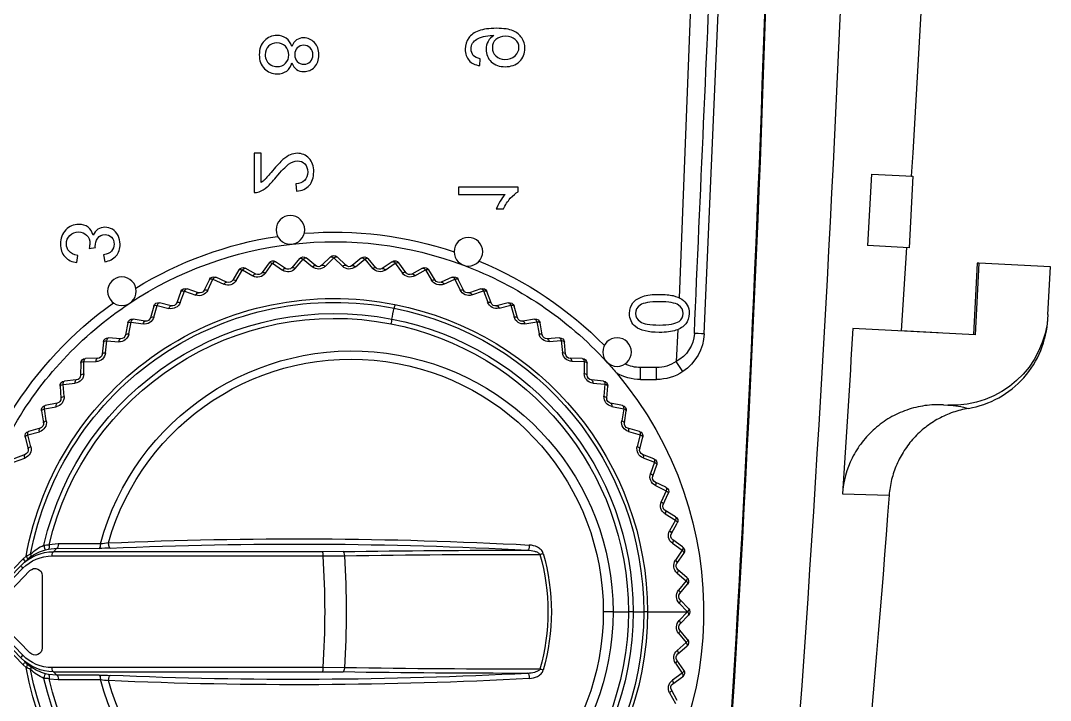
# Model space of a CAD drawing. Header units: millimetres. Extents: x -16130 to 36813, y -8099 to 27484.
# Drawn here: x 31197.73 to 31240.89, y 17672.52 to 17700.99 of the extents above; entities that cross this region are included whole.
import ezdxf

# ---------------------------------------------------------------- set-up
doc = ezdxf.new("R2010")
doc.units = ezdxf.units.MM
doc.header["$LTSCALE"] = 6

# ---------------------------------------------------------------- blocks, each defined once
blk = doc.blocks.new('140.096a')
at = {"color": 0}
for p, q in [((-51.877, 177.356), (-49.88, 177.457)), ((-49.88, 177.457), (-49.728, 174.461)), ((-49.728, 174.461), (-52.724, 174.309)), ((-49.727, 174.394), (-52.721, 174.237)), ((-49.731, 174.461), (-49.727, 174.394)), ((-52.724, 174.309), (-52.464, 169.175)), ((-55.661, 172.977), (-55.67, 173.159)), ((-52.645, 172.751), (-52.564, 171.197)), ((-49.074, 171.432), (-52.567, 171.197)), ((-46.083, 171.692), (-49.08, 171.54)), ((-49.08, 171.54), (-48.991, 169.794)), ((-45.996, 169.961), (-46.083, 171.692)), ((-46.078, 171.631), (-46.08, 171.631)), ((-46.077, 171.624), (-46.078, 171.631)), ((-59.392, 168.745), (-59.45, 170.698)), ((-45.996, 169.961), (-48.991, 169.794)), ((-52.686, 162.947), (-35.079, 163.716)), ((-64.828, 161.938), (-64.468, 162.29)), ((-64.188, 162.29), (-63.828, 161.938)), ((-38.079, 162.4), (-51.18, 161.898)), ((-67.341, 161.631), (-67.047, 162.04)), ((-66.903, 162.027), (-67.198, 161.616)), ((-66.484, 161.742), (-66.903, 162.027)), ((-66.772, 162.089), (-66.356, 161.805)), ((-66.091, 161.839), (-65.763, 162.221)), ((-65.62, 162.195), (-65.951, 161.812)), ((-65.228, 161.875), (-65.62, 162.195)), ((-65.484, 162.246), (-65.095, 161.927)), ((-64.328, 162.252), (-64.691, 161.898)), ((-64.328, 160.57), (-64.328, 162.252)), ((-63.965, 161.898), (-64.328, 162.252)), ((-63.562, 161.927), (-63.172, 162.246)), ((-63.036, 162.195), (-63.428, 161.875)), ((-62.705, 161.812), (-63.036, 162.195)), ((-62.894, 162.221), (-62.565, 161.839)), ((-62.301, 161.805), (-61.885, 162.089)), ((-61.754, 162.027), (-62.173, 161.742)), ((-61.458, 161.616), (-61.754, 162.027)), ((-61.61, 162.04), (-61.316, 161.631)), ((-54.269, 162.05), (-53.851, 161.775)), ((-67.723, 161.499), (-68.165, 161.747)), ((-68.04, 161.82), (-67.601, 161.573)), ((-61.055, 161.573), (-60.616, 161.82)), ((-60.491, 161.747), (-60.933, 161.499)), ((-60.232, 161.312), (-60.491, 161.747)), ((-60.346, 161.748), (-60.089, 161.314)), ((-59.835, 161.234), (-59.376, 161.442)), ((-52.512, 161.837), (-53.851, 161.775)), ((-59.258, 161.358), (-59.72, 161.15)), ((-59.038, 160.902), (-59.258, 161.358)), ((-59.113, 161.346), (-58.895, 160.892)), ((-64.332, 160.57), (-64.328, 160.57)), ((-64.332, 160.57), (-64.332, 160.412)), ((-64.328, 160.57), (-64.328, 160.412)), ((-58.649, 160.79), (-58.173, 160.957)), ((-58.063, 160.863), (-58.541, 160.696)), ((-57.883, 160.39), (-58.063, 160.863)), ((-57.92, 160.839), (-57.742, 160.367)), ((-54.599, 160.949), (-54.099, 160.949)), ((-54.599, 160.279), (-54.599, 160.949)), ((-54.099, 160.949), (-54.099, 160.279)), ((-64.329, 159.972), (-64.332, 160.412)), ((-64.328, 160.412), (-64.332, 160.412)), ((-57.506, 160.244), (-57.018, 160.369)), ((-56.915, 160.266), (-57.407, 160.141)), ((-56.778, 159.779), (-56.915, 160.266)), ((-56.775, 160.229), (-56.639, 159.744)), ((-54.599, 160.279), (-54.099, 160.279)), ((-64.329, 159.972), (-64.328, 159.972)), ((-64.329, 159.972), (-64.329, 159.769)), ((-64.328, 159.769), (-64.329, 159.769)), ((-64.328, 159.972), (-64.328, 159.769)), ((-64.328, 159.128), (-64.328, 159.769)), ((-56.414, 159.601), (-55.917, 159.682)), ((-55.824, 159.572), (-56.325, 159.49)), ((-55.73, 159.074), (-55.824, 159.572)), ((-55.688, 159.522), (-55.595, 159.027)), ((-64.328, 159.128), (-64.328, 158.717)), ((-55.384, 158.865), (-54.881, 158.903)), ((-53.879, 158.876), (-53.879, 158.876)), ((-54.798, 158.785), (-55.304, 158.747)), ((-54.748, 158.28), (-54.798, 158.785)), ((-54.667, 158.723), (-54.617, 158.222)), ((-54.421, 158.041), (-53.917, 158.036)), ((-53.844, 157.911), (-54.351, 157.917)), ((-53.838, 157.404), (-53.844, 157.911)), ((-53.719, 157.838), (-53.713, 157.334)), ((-53.533, 157.138), (-53.032, 157.088)), ((-52.97, 156.957), (-53.475, 157.007)), ((-53.009, 156.451), (-52.97, 156.957)), ((-52.852, 156.874), (-52.89, 156.371)), ((-52.728, 156.16), (-52.233, 156.067)), ((-52.182, 155.931), (-52.681, 156.025)), ((-52.265, 155.43), (-52.182, 155.931)), ((-52.073, 155.838), (-52.154, 155.341)), ((-52.011, 155.116), (-51.526, 154.979)), ((-51.487, 154.84), (-51.976, 154.977)), ((-46.74, 155.156), (-46.543, 155.156)), ((-46.543, 155.156), (-46.543, 152.656)), ((-51.614, 154.349), (-51.487, 154.84)), ((-51.386, 154.737), (-51.511, 154.249)), ((-47.456, 154.234), (-47.456, 154.53)), ((-46.849, 152.656), (-46.849, 154.603)), ((-51.388, 154.013), (-50.916, 153.835)), ((-50.89, 153.693), (-51.365, 153.872)), ((-51.059, 153.214), (-50.89, 153.693)), ((-50.798, 153.582), (-50.965, 153.106)), ((-41.453, 153.54), (-41.165, 153.564)), ((-50.863, 152.86), (-50.409, 152.642)), ((-50.395, 152.498), (-50.853, 152.717)), ((-50.605, 152.035), (-50.395, 152.498)), ((-50.313, 152.379), (-50.521, 151.92)), ((-46.543, 152.656), (-46.849, 152.656)), ((-50.007, 151.264), (-50.444, 151.522)), ((-50.441, 151.666), (-50.007, 151.409)), ((-50.256, 150.821), (-50.007, 151.264)), ((-49.935, 151.139), (-50.182, 150.7)), ((-49.727, 150.001), (-50.14, 150.297)), ((-50.124, 150.439), (-49.715, 150.145)), ((-50.015, 149.582), (-49.727, 150.001)), ((-49.666, 149.87), (-49.95, 149.454)), ((-49.559, 148.719), (-49.945, 149.049)), ((-49.916, 149.19), (-49.534, 148.861)), ((-49.882, 148.326), (-49.559, 148.719)), ((-49.509, 148.583), (-49.828, 148.193)), ((-66.844, 146.944), (-66.851, 147.814)), ((-66.674, 147.869), (-66.666, 146.963)), ((-61.99, 146.963), (-61.982, 147.869)), ((-61.805, 147.814), (-61.812, 146.944)), ((-49.504, 147.427), (-49.859, 147.789)), ((-49.817, 147.927), (-49.465, 147.567)), ((-49.86, 147.063), (-49.504, 147.427)), ((-49.465, 147.287), (-49.817, 146.927)), ((-49.562, 146.135), (-49.884, 146.526)), ((-49.828, 146.66), (-49.509, 146.271)), ((-49.948, 145.804), (-49.562, 146.135)), ((-49.534, 145.992), (-49.916, 145.664)), ((-46.398, 145.831), (-46.714, 145.863)), ((-49.732, 144.853), (-50.018, 145.271)), ((-49.95, 145.399), (-49.666, 144.983)), ((-50.145, 144.557), (-49.732, 144.853)), ((-49.715, 144.708), (-50.124, 144.414)), ((-46.345, 144.375), (-45.122, 144.375)), ((-45.122, 144.375), (-45.122, 144.082)), ((-50.013, 143.591), (-50.262, 144.032)), ((-50.182, 144.154), (-49.935, 143.715)), ((-45.122, 144.082), (-46.77, 144.082)), ((-50.45, 143.332), (-50.013, 143.591)), ((-50.007, 143.445), (-50.441, 143.188)), ((-50.521, 142.933), (-50.313, 142.474)), ((-50.403, 142.358), (-50.612, 142.82)), ((-50.409, 142.212), (-50.863, 141.994)), ((-50.861, 142.138), (-50.403, 142.358)), ((-50.899, 141.164), (-51.067, 141.642)), ((-50.965, 141.747), (-50.798, 141.272)), ((-51.374, 140.985), (-50.899, 141.164)), ((-50.916, 141.018), (-51.388, 140.841)), ((-51.496, 140.018), (-51.622, 140.509)), ((-51.511, 140.604), (-51.386, 140.116)), ((-51.526, 139.874), (-52.011, 139.738)), ((-51.985, 139.881), (-51.496, 140.018)), ((-52.192, 138.928), (-52.274, 139.429)), ((-52.154, 139.513), (-52.073, 139.016)), ((-52.233, 138.787), (-52.728, 138.694)), ((-52.691, 138.835), (-52.192, 138.928)), ((-52.979, 137.904), (-53.018, 138.409)), ((-52.89, 138.482), (-52.852, 137.98)), ((-53.032, 137.766), (-53.533, 137.716)), ((-53.484, 137.854), (-52.979, 137.904)), ((-49.372, 137.777), (-49.671, 137.83)), ((-67.168, 135.878), (-67.169, 137.641)), ((-66.984, 137.592), (-66.985, 135.816)), ((-61.671, 135.816), (-61.673, 137.592)), ((-61.488, 137.641), (-61.488, 135.878)), ((-53.853, 136.951), (-53.847, 137.458)), ((-53.713, 137.519), (-53.719, 137.016)), ((-49.11, 137.165), (-49.077, 137.429)), ((-54.36, 136.946), (-53.853, 136.951)), ((-54.806, 136.078), (-54.756, 136.583)), ((-54.617, 136.632), (-54.667, 136.131)), ((-53.917, 136.818), (-54.421, 136.812)), ((-49.702, 136.654), (-49.403, 136.695)), ((-54.881, 135.951), (-55.384, 135.989)), ((-55.312, 136.117), (-54.806, 136.078)), ((-67.131, 135.488), (-67.168, 135.878)), ((-66.985, 135.816), (-66.952, 135.46)), ((-66.985, 135.816), (-66.844, 135.674)), ((-61.812, 135.674), (-61.671, 135.816)), ((-61.705, 135.46), (-61.671, 135.816)), ((-61.488, 135.878), (-61.526, 135.488)), ((-55.832, 135.292), (-55.738, 135.79)), ((-55.595, 135.826), (-55.688, 135.331)), ((-62.815, 135.205), (-65.842, 135.205)), ((-56.639, 135.11), (-56.775, 134.625)), ((-55.917, 135.171), (-56.414, 135.253)), ((-56.332, 135.375), (-55.832, 135.292)), ((-66.052, 134.69), (-64.538, 133.211)), ((-64.119, 133.211), (-62.605, 134.69)), ((-57.413, 134.724), (-56.922, 134.598)), ((-56.922, 134.598), (-56.785, 135.086)), ((-66.544, 134.404), (-66.658, 134.524)), ((-65.149, 133.043), (-66.544, 134.404)), ((-66.522, 134.578), (-66.418, 134.469)), ((-66.272, 134.326), (-66.418, 134.469)), ((-64.468, 132.563), (-66.272, 134.326)), ((-66.149, 134.397), (-64.328, 132.621)), ((-64.328, 132.621), (-62.507, 134.397)), ((-62.384, 134.326), (-64.188, 132.563)), ((-62.112, 134.404), (-63.508, 133.043)), ((-62.238, 134.469), (-62.384, 134.326)), ((-62.238, 134.469), (-62.134, 134.579)), ((-61.998, 134.524), (-62.112, 134.404)), ((-58.068, 134.002), (-57.889, 134.476)), ((-57.742, 134.486), (-57.92, 134.015)), ((-57.018, 134.485), (-57.506, 134.609))]:
    blk.add_line(p, q, dxfattribs=at)
for centre in [(-53.451, 159.297), (-49.248, 153.065), (-48.332, 145.604), (-50.903, 138.541)]:
    blk.add_circle(centre, 0.6, dxfattribs=at)
for centre, radius, start, end in [((-51.675, 173.361), 4, 92.9, 182.9), ((-59.713, 172.949), 4.049, 3.169, 15.3314), ((7.482, -893.306), 1062.981, 90.89395, 99.283434), ((-355.451, 7158.159), 7002.173, 272.4783169, 272.6225428), ((-64.328, 147.427), 15.5, 49.7938, 133.1726), ((-52.599, 160.949), 2, 92.5, 146.6156), ((-65.611, 162.091), 0.2, 50.665, 139.335), ((-64.328, 162.147), 0.2, 45.665, 134.335), ((-63.045, 162.091), 0.2, 40.665, 129.335), ((-52.573, 161.089), 1.45, 93.7511, 151.7686), ((-66.884, 161.923), 0.2, 55.665, 144.335), ((-64.973, 162.188), 0.404, 230.8106, 314.1885), ((-64.968, 162.081), 0.2, 230.665, 314.335), ((-63.684, 162.188), 0.404, 225.8115, 309.1894), ((-63.688, 162.081), 0.2, 225.665, 309.335), ((-61.772, 161.923), 0.2, 35.665, 124.335), ((-52.599, 160.949), 2, 146.6156, 180), ((-67.526, 161.852), 0.404, 240.7927, 324.2006), ((-67.503, 161.747), 0.2, 240.665, 324.335), ((-66.257, 162.076), 0.404, 235.8029, 319.1935), ((-66.243, 161.97), 0.2, 235.665, 319.335), ((-62.4, 162.076), 0.404, 220.8065, 304.1971), ((-62.414, 161.97), 0.2, 220.665, 304.335), ((-61.13, 161.852), 0.404, 215.7994, 299.2073), ((-61.153, 161.747), 0.2, 215.665, 299.335), ((-60.518, 161.646), 0.2, 30.665, 119.335), ((-59.294, 161.259), 0.2, 25.665, 114.335), ((-52.599, 160.949), 1.5, 146.6156, 180), ((-59.885, 161.518), 0.404, 210.7898, 294.2192), ((-59.917, 161.416), 0.2, 210.665, 294.335), ((-64.322, 147.442), 13.128, 90.0429, 259.7499), ((-64.333, 147.444), 13.126, 11.1596, 89.977), ((-58.674, 161.077), 0.404, 205.7771, 289.2328), ((-58.715, 160.979), 0.2, 205.665, 289.335), ((-58.107, 160.768), 0.2, 20.665, 109.335), ((-64.322, 147.449), 12.964, 90.0451, 259.2353), ((-64.334, 147.45), 12.962, 11.1277, 89.9755), ((-57.506, 160.533), 0.404, 200.7556, 284.2547), ((-57.555, 160.438), 0.2, 200.665, 284.335), ((-56.968, 160.175), 0.2, 15.665, 104.335), ((-52.599, 160.279), 2, 180, 210.478), ((-52.599, 160.279), 1.5, 180, 205.6629), ((-64.309, 147.463), 12.509, 90.0888, 257.0271), ((-64.31, 147.465), 12.304, 90.086, 256.7477), ((-64.343, 147.469), 12.502, 11.0002, 89.9327), ((-64.342, 147.471), 12.298, 10.993, 89.9341), ((-56.39, 159.888), 0.403, 195.7329, 279.2776), ((-56.447, 159.798), 0.2, 195.665, 279.335), ((-55.885, 159.485), 0.2, 10.665, 99.335), ((-64.328, 147.427), 15.5, 47.6149, 49.7938), ((-64.319, 148.195), 10.932, 90.0469, 254.8925), ((-64.337, 148.196), 10.932, 285.1063, 89.9543), ((-55.334, 159.149), 0.403, 190.7097, 274.2998), ((-55.399, 159.064), 0.2, 190.665, 274.335), ((-54.866, 158.703), 0.2, 5.665, 94.335), ((-64.328, 147.427), 15.5, 47.5, 47.6149), ((-64.328, 147.427), 15.5, 20.5, 47.5), ((-64.344, 148.151), 10.566, 89.9152, 254.2413), ((-64.312, 148.151), 10.566, 285.7566, 90.087), ((-64.328, 147.427), 15.9, 22.5259, 45.4741), ((-54.347, 158.32), 0.403, 185.6863, 269.3203), ((-54.418, 158.241), 0.2, 185.665, 269.335), ((-53.919, 157.836), 0.2, 0.665, 89.335), ((-53.435, 157.408), 0.403, 180.6589, 264.3429), ((-53.514, 157.337), 0.2, 180.665, 264.335), ((-53.052, 156.889), 0.2, 355.665, 84.335), ((-64.328, 147.577), 8.964, 74.1987, 105.8013), ((-64.328, 147.62), 8.777, 74.1212, 105.8788), ((-52.607, 156.421), 0.403, 175.6296, 259.3662), ((-52.691, 156.356), 0.2, 175.665, 259.335), ((376.811, 154.958), 443.542, 179.85727, 180.91577), ((-505.467, 154.958), 443.542, 359.08423, 0.14273), ((-52.27, 155.87), 0.2, 350.665, 79.335), ((115.057, 145.881), 182.442, 176.94107, 182.48171), ((115.19, 145.89), 182.354, 176.96056, 182.46297), ((378.317, 154.891), 445.224, 179.91397, 180.91072), ((-506.974, 154.891), 445.224, 359.08928, 0.08603), ((-242.815, 145.895), 181.323, 357.52139, 3.05509), ((-244.747, 145.876), 183.474, 357.53389, 3.04333), ((-51.868, 155.365), 0.402, 170.6029, 254.3853), ((-51.957, 155.308), 0.2, 170.665, 254.335), ((-51.58, 154.787), 0.2, 345.665, 74.335), ((-51.224, 154.248), 0.402, 165.5792, 249.3994), ((-51.317, 154.2), 0.2, 165.665, 249.335), ((-50.987, 153.648), 0.2, 340.665, 69.335), ((-50.68, 153.08), 0.402, 160.5586, 244.4082), ((-50.776, 153.04), 0.2, 160.665, 244.335), ((-64.328, 147.427), 15.5, 353.5, 20.5), ((-50.496, 152.461), 0.2, 335.665, 64.335), ((-64.328, 147.427), 15.9, 355.5259, 18.4741), ((-50.239, 151.869), 0.402, 155.5353, 239.4179), ((-50.339, 151.838), 0.2, 155.665, 239.335), ((-50.109, 151.237), 0.2, 330.665, 59.335), ((-49.906, 150.623), 0.402, 150.5172, 234.4205), ((-50.007, 150.602), 0.2, 150.665, 234.335), ((-64.328, 147.438), 13.122, 280.228, 11.1898), ((-64.329, 147.445), 12.959, 280.745, 11.1548), ((-64.33, 147.451), 12.493, 282.9076, 11.0949), ((-64.33, 147.454), 12.29, 283.1925, 11.0818), ((-44.485, 110.447), 40.131, 100.8954, 101.1857), ((-58.844, 182.454), 33.295, 281.7391, 282.5394), ((-45.495, 120.162), 30.411, 101.3038, 101.6109), ((-49.831, 149.983), 0.2, 325.665, 54.335), ((-49.684, 149.354), 0.402, 145.505, 229.4157), ((-49.785, 149.341), 0.2, 145.665, 229.335), ((-49.664, 148.71), 0.2, 320.665, 49.335), ((-49.572, 148.07), 0.402, 140.4988, 224.4032), ((-49.674, 148.067), 0.2, 140.665, 224.335), ((-64.328, 110.351), 37.591, 86.4215, 93.5785), ((-49.608, 147.427), 0.2, 315.665, 44.335), ((-64.328, 111.847), 35.194, 86.1909, 93.8091), ((-49.573, 146.782), 0.402, 135.4924, 219.3986), ((-49.674, 146.787), 0.2, 135.665, 219.335), ((-49.664, 146.144), 0.2, 310.665, 39.335), ((-64.328, 147.427), 15.5, 326.5, 353.5), ((-49.687, 145.498), 0.402, 130.499, 214.3912), ((-49.785, 145.512), 0.2, 130.665, 214.335), ((-64.328, 147.427), 15.9, 328.5259, 351.4741), ((-49.831, 144.871), 0.2, 305.665, 34.335), ((-49.912, 144.23), 0.402, 125.5089, 209.3834), ((-50.007, 144.252), 0.2, 125.665, 209.335), ((-50.246, 142.986), 0.402, 120.5188, 204.3775), ((-50.109, 143.617), 0.2, 300.665, 29.335), ((-50.339, 143.016), 0.2, 120.665, 204.335), ((-50.496, 142.392), 0.2, 295.665, 24.335), ((-50.688, 141.776), 0.402, 115.5312, 199.3712), ((-50.776, 141.813), 0.2, 115.665, 199.335), ((-50.987, 141.206), 0.2, 290.665, 19.335), ((-51.233, 140.609), 0.402, 110.5414, 194.3685), ((-51.317, 140.654), 0.2, 110.665, 194.335), ((-51.878, 139.494), 0.402, 105.5531, 189.3655), ((-51.58, 140.067), 0.2, 285.665, 14.335), ((-51.957, 139.545), 0.2, 105.665, 189.335), ((-52.27, 138.983), 0.2, 280.665, 9.335), ((-64.328, 147.427), 15.5, 299.5, 326.5), ((-52.617, 138.44), 0.402, 100.5621, 184.3661), ((-52.691, 138.497), 0.2, 100.665, 184.335), ((-64.328, 147.427), 15.9, 301.5259, 324.4741), ((-72.03, 137.173), 4.884, 5.4932, 9.525), ((-76.592, 137.593), 9.608, 359.9886, 2.7462), ((-52.065, 137.593), 9.608, 177.2538, 180.0114), ((-56.627, 137.174), 4.883, 170.4746, 174.5072), ((-53.445, 137.454), 0.402, 95.571, 179.3669), ((-53.514, 137.517), 0.2, 95.665, 179.335), ((-53.052, 137.965), 0.2, 275.665, 4.335), ((-54.356, 136.544), 0.402, 90.5781, 174.3701), ((-53.919, 137.018), 0.2, 270.665, 359.335), ((-54.418, 136.612), 0.2, 90.665, 174.335), ((-55.343, 135.716), 0.402, 85.5836, 169.3742), ((-55.399, 135.789), 0.2, 85.665, 169.335), ((-54.866, 136.15), 0.2, 265.665, 354.335), ((-64.956, 135.68), 1.889, 180.1834, 225.7929), ((-64.966, 135.618), 1.701, 180.0432, 225.8986), ((-63.693, 135.619), 1.703, 314.1362, 359.922), ((-63.7, 135.68), 1.888, 314.1958, 359.828), ((-63.726, 135.594), 3.406, 181.77, 185.3895), ((-65.398, 136.016), 1.873, 203.3631, 224.0984), ((-65.567, 135.726), 1.41, 190.8904, 195.9949), ((-64.963, 135.881), 2.034, 195.4803, 215.8672), ((-65.842, 134.905), 0.3, 90, 225.665), ((-62.815, 134.905), 0.3, 314.335, 90), ((-63.694, 135.881), 2.034, 324.1393, 344.5206), ((-63.257, 136.016), 1.872, 315.9055, 336.643), ((-63.09, 135.727), 1.411, 344.0062, 349.1083), ((-64.93, 135.593), 3.406, 354.6107, 358.2308), ((-56.398, 134.978), 0.402, 80.5884, 164.3789), ((-56.447, 135.056), 0.2, 80.665, 164.335), ((-55.885, 135.369), 0.2, 260.665, 349.335), ((-64.382, 135.659), 2.543, 201.8426, 206.5114), ((-65.243, 135.697), 1.699, 216.3934, 221.184), ((-63.413, 135.697), 1.698, 318.8262, 323.6151), ((-64.281, 135.663), 2.551, 333.4969, 338.1499), ((-57.513, 134.335), 0.402, 75.5905, 159.3853), ((-57.555, 134.416), 0.2, 75.665, 159.335), ((-56.968, 134.679), 0.2, 255.665, 344.335)]:
    blk.add_arc(centre, radius, start, end, dxfattribs=at)
for centre, major_axis, ratio, start_param, end_param in [((-52.664, 162.448), (-0.022, 0.5), 0.000475, 0, 1.393642), ((-66.884, 161.923), (-0.162, 0.117), 0.394442, 5.095982, 6.283185), ((-66.884, 161.923), (0.113, 0.165), 0.39434, 0, 1.187085), ((-65.939, 161.709), (-0.152, 0.13), 0.380134, 5.100687, 6.283185), ((-65.611, 162.091), (-0.152, 0.13), 0.393901, 5.095773, 6.283185), ((-65.611, 162.091), (0.127, 0.155), 0.394061, 0, 1.187598), ((-65.222, 161.772), (0.127, 0.155), 0.380115, 0, 1.1826), ((-64.688, 161.795), (-0.14, 0.143), 0.379999, 5.10067, 6.283185), ((-63.968, 161.795), (0.14, 0.143), 0.379999, 0, 1.182515), ((-63.435, 161.772), (-0.127, 0.155), 0.380115, 5.100585, 6.283185), ((-63.045, 162.091), (-0.127, 0.155), 0.394061, 5.095587, 6.283185), ((-63.045, 162.091), (0.152, 0.13), 0.393901, 0, 1.187412), ((-62.717, 161.709), (0.152, 0.13), 0.380134, 0, 1.182499), ((-61.772, 161.923), (-0.113, 0.165), 0.39434, 5.0961, 6.283185), ((-61.772, 161.923), (0.162, 0.117), 0.394442, 0, 1.187203), ((-67.699, 161.399), (0.098, 0.174), 0.380092, 0, 1.181809), ((-67.178, 161.514), (-0.162, 0.117), 0.380568, 5.100618, 6.283185), ((-66.468, 161.639), (0.113, 0.165), 0.380094, 0, 1.182313), ((-62.188, 161.639), (-0.113, 0.165), 0.380094, 5.100872, 6.283185), ((-61.478, 161.514), (0.162, 0.117), 0.380568, 0, 1.182568), ((-60.957, 161.399), (-0.098, 0.174), 0.380092, 5.101376, 6.283185), ((-60.518, 161.646), (-0.098, 0.174), 0.394854, 5.096911, 6.283185), ((-60.518, 161.646), (0.172, 0.102), 0.395308, 0, 1.1868), ((-59.294, 161.259), (-0.082, 0.182), 0.395751, 5.097777, 6.283185), ((-60.261, 161.212), (0.172, 0.102), 0.381096, 0, 1.182519), ((-59.752, 161.052), (-0.082, 0.182), 0.38029, 5.101861, 6.283185), ((-59.294, 161.259), (0.18, 0.087), 0.39628, 0, 1.186022), ((-59.075, 160.805), (0.18, 0.087), 0.381486, 0, 1.182161), ((-58.582, 160.601), (-0.066, 0.189), 0.380829, 5.102099, 6.283185), ((-58.107, 160.768), (-0.066, 0.189), 0.397055, 5.098562, 6.283185), ((-58.107, 160.768), (0.187, 0.071), 0.39723, 0, 1.184826), ((-57.929, 160.297), (0.187, 0.071), 0.381784, 0, 1.181617), ((-57.456, 160.05), (-0.05, 0.194), 0.381293, 5.102488, 6.283185), ((-56.968, 160.175), (-0.05, 0.194), 0.398301, 5.099713, 6.283185), ((-56.968, 160.175), (0.193, 0.054), 0.398532, 0, 1.18374), ((-56.832, 159.69), (0.193, 0.054), 0.382342, 0, 1.181312), ((-56.382, 159.403), (-0.032, 0.197), 0.381593, 5.103069, 6.283185), ((-55.885, 159.485), (-0.032, 0.197), 0.399512, 5.10108, 6.283185), ((-55.885, 159.485), (0.197, 0.037), 0.400042, 0, 1.182722), ((-55.792, 158.99), (0.197, 0.037), 0.382932, 0, 1.181085), ((-55.368, 158.665), (-0.015, 0.199), 0.381882, 5.10357, 6.283185), ((-54.866, 158.703), (-0.015, 0.199), 0.400789, 5.102369, 6.283185), ((-54.866, 158.703), (0.199, 0.02), 0.401484, 0, 1.181627), ((-54.816, 158.202), (0.199, 0.02), 0.383285, 0, 1.180765), ((-54.423, 157.841), (0.002, 0.2), 0.382301, 5.103708, 6.283185), ((-53.919, 157.836), (0.002, 0.2), 0.402214, 5.103276, 6.283185), ((-53.919, 157.836), (0.2, 0.002), 0.402575, 0, 1.180331), ((-53.913, 157.332), (0.2, 0.002), 0.383186, 0, 1.180252), ((-53.553, 156.939), (0.02, 0.199), 0.382728, 5.103485, 6.283185), ((-53.052, 156.889), (0.02, 0.199), 0.403424, 5.104015, 6.283185), ((-53.052, 156.889), (0.199, -0.015), 0.403473, 0, 1.179227), ((-53.09, 156.387), (0.199, -0.015), 0.383011, 0, 1.180083), ((-66.753, 156.148), (0.054, -0.193), 0.006121, 4.428003, 5.172515), ((-61.904, 156.148), (-0.054, -0.193), 0.006121, 1.11067, 1.855183), ((-52.765, 155.963), (0.037, 0.197), 0.382684, 5.103278, 6.283185), ((-52.27, 155.87), (0.037, 0.197), 0.404105, 5.104716, 6.283185), ((-52.27, 155.87), (0.197, -0.032), 0.404257, 0, 1.178647), ((-67.106, 155.567), (0.2, -0.012), 0.244188, 0.085015, 1.679586), ((-61.55, 155.567), (-0.2, -0.012), 0.244188, 4.6036, 6.19817), ((-52.352, 155.373), (0.197, -0.032), 0.382671, 0, 1.180331), ((-52.065, 154.923), (0.054, 0.193), 0.382263, 5.102813, 6.283185), ((-51.58, 154.787), (0.054, 0.193), 0.404324, 5.105042, 6.283185), ((-51.58, 154.787), (0.194, -0.05), 0.404608, 0, 1.178475), ((-51.705, 154.299), (0.194, -0.05), 0.381876, 0, 1.180851), ((-51.458, 153.826), (0.071, 0.187), 0.381582, 5.101793, 6.283185), ((-50.987, 153.648), (0.071, 0.187), 0.404148, 5.104677, 6.283185), ((-50.987, 153.648), (0.189, -0.066), 0.404225, 0, 1.178599), ((-51.154, 153.173), (0.189, -0.066), 0.380357, 0, 1.181508), ((-50.95, 152.68), (0.087, 0.18), 0.380726, 5.099981, 6.283185), ((-50.496, 152.461), (0.087, 0.18), 0.403521, 5.103464, 6.283185), ((-50.496, 152.461), (0.182, -0.082), 0.402946, 0, 1.179051), ((-50.703, 152.002), (0.182, -0.082), 0.378162, 0, 1.182492), ((-50.543, 151.494), (0.102, 0.172), 0.379203, 5.097767, 6.283185), ((-50.109, 151.237), (0.102, 0.172), 0.401883, 5.101819, 6.283185), ((-50.109, 151.237), (0.174, -0.098), 0.4011, 0, 1.180455), ((-50.356, 150.798), (0.174, -0.098), 0.375576, 0, 1.184302), ((-50.241, 150.277), (0.117, 0.162), 0.37686, 5.095105, 6.283185), ((-49.831, 149.983), (0.117, 0.162), 0.399211, 5.099499, 6.283185), ((-49.831, 149.983), (0.165, -0.113), 0.398449, 0, 1.182801), ((-50.116, 149.567), (0.165, -0.113), 0.372311, 0, 1.186818), ((-50.046, 149.038), (0.13, 0.152), 0.373822, 5.091698, 6.283185), ((-49.664, 148.71), (0.13, 0.152), 0.395607, 5.096197, 6.283185), ((-49.664, 148.71), (0.155, -0.127), 0.394709, 0, 1.185949), ((-49.983, 148.32), (0.155, -0.127), 0.368114, 0, 1.189898), ((-66.652, 147.812), (-0.2, -0.003), 0.288781, 4.820439, 6.182188), ((-62.004, 147.812), (0.2, -0.003), 0.288781, 0.100997, 1.462746), ((-49.96, 147.787), (0.143, 0.14), 0.370212, 5.087307, 6.283185), ((-49.608, 147.427), (0.143, 0.14), 0.391172, 5.091674, 6.283185), ((-49.608, 147.427), (0.143, -0.14), 0.389667, 0, 1.189777), ((-66.645, 146.942), (-0.2, 0), 0.105182, 4.8178, 6.184875), ((-62.011, 146.942), (0.2, 0), 0.105182, 0.098311, 1.465385), ((-49.96, 147.066), (0.143, -0.14), 0.363029, 0, 1.193608), ((-49.983, 146.533), (0.155, 0.127), 0.365728, 5.082582, 6.283185), ((-49.664, 146.144), (0.155, 0.127), 0.385841, 5.086896, 6.283185), ((-49.664, 146.144), (0.13, -0.152), 0.384269, 0, 1.194486), ((-50.046, 145.816), (0.13, -0.152), 0.358196, 0, 1.198114), ((-50.116, 145.287), (0.165, 0.113), 0.360866, 5.078109, 6.283185), ((-49.831, 144.871), (0.165, 0.113), 0.380389, 5.082096, 6.283185), ((-49.831, 144.871), (0.117, -0.162), 0.378851, 0, 1.199334), ((-50.241, 144.577), (0.117, -0.162), 0.353404, 0, 1.202633), ((-50.356, 144.056), (0.174, 0.098), 0.35611, 5.073669, 6.283185), ((-50.543, 143.36), (0.102, -0.172), 0.348842, 0, 1.207113), ((-50.109, 143.617), (0.174, 0.098), 0.375071, 5.077332, 6.283185), ((-50.109, 143.617), (0.102, -0.172), 0.373504, 0, 1.204071), ((-50.703, 142.851), (0.182, 0.082), 0.351393, 5.06953, 6.283185), ((-50.496, 142.392), (0.182, 0.082), 0.36988, 5.072847, 6.283185), ((-50.95, 142.174), (0.087, -0.18), 0.34455, 0, 1.211459), ((-50.496, 142.392), (0.087, -0.18), 0.368462, 0, 1.208735), ((-51.154, 141.681), (0.189, 0.066), 0.346968, 5.065578, 6.283185), ((-50.987, 141.206), (0.071, -0.187), 0.363679, 0, 1.213038), ((-50.987, 141.206), (0.189, 0.066), 0.365088, 5.06856, 6.283185), ((-51.458, 141.028), (0.071, -0.187), 0.340564, 0, 1.21552), ((-51.705, 140.555), (0.194, 0.05), 0.342778, 5.062032, 6.283185), ((-52.065, 139.931), (0.054, -0.193), 0.337017, 0, 1.219352), ((-51.58, 140.067), (0.054, -0.193), 0.359405, 0, 1.2171), ((-51.58, 140.067), (0.194, 0.05), 0.360603, 5.06474, 6.283185), ((-52.352, 139.481), (0.197, 0.032), 0.33897, 5.058805, 6.283185), ((-52.27, 138.983), (0.197, 0.032), 0.356652, 5.061237, 6.283185), ((-52.765, 138.89), (0.037, -0.197), 0.333809, 0, 1.222747), ((-52.27, 138.983), (0.037, -0.197), 0.355513, 0, 1.220673), ((-53.09, 138.467), (0.199, 0.015), 0.335557, 5.055993, 6.283185), ((-67.194, 138.05), (0.2, 0.01), 0.338169, 4.599218, 6.199118), ((-61.462, 138.05), (-0.2, 0.01), 0.338169, 0.084067, 1.683967), ((-53.553, 137.915), (0.02, -0.199), 0.331118, 0, 1.225845), ((-53.052, 137.965), (0.02, -0.199), 0.352206, 0, 1.223881), ((-53.052, 137.965), (0.199, 0.015), 0.353133, 5.05827, 6.283185), ((-67.183, 137.587), (0.2, 0), 0.269335, 0.08311, 1.498205), ((-61.473, 137.587), (-0.2, 0), 0.269335, 4.78498, 6.200075), ((-53.913, 137.522), (0.2, -0.002), 0.332533, 5.053604, 6.283185), ((-54.423, 137.012), (0.002, -0.2), 0.328774, 0, 1.228452), ((-53.919, 137.018), (0.002, -0.2), 0.349362, 0, 1.226587), ((-53.919, 137.018), (0.2, -0.002), 0.350163, 5.055707, 6.283185), ((-54.816, 136.652), (0.199, -0.02), 0.330006, 5.05157, 6.283185), ((-55.368, 136.188), (-0.015, -0.199), 0.326936, 0, 1.230716), ((-54.866, 136.15), (-0.015, -0.199), 0.347059, 0, 1.228836), ((-54.866, 136.15), (0.199, -0.02), 0.347704, 5.053633, 6.283185), ((-67.184, 135.811), (0.2, 0), 0.337783, 0.082963, 1.490262), ((-66.645, 135.68), (-0.2, 0), 0.317618, 0.09829, 1.465302), ((-62.011, 135.68), (0.2, 0), 0.317618, 4.817883, 6.184896), ((-61.472, 135.811), (-0.2, 0), 0.337783, 4.792923, 6.200222), ((-55.792, 135.864), (0.197, -0.037), 0.327835, 5.050004, 6.283185), ((-67.147, 135.418), (0.196, 0.038), 0.333602, 0.064954, 1.424411), ((-67.115, 135.284), (0.192, 0.055), 0.044549, 4.686444, 6.227896), ((-61.542, 135.284), (-0.192, 0.055), 0.044552, 0.055289, 1.596756), ((-61.509, 135.418), (-0.196, 0.038), 0.333602, 4.858774, 6.218231), ((-56.832, 135.164), (0.193, -0.054), 0.326169, 5.048722, 6.283185), ((-56.382, 135.45), (-0.032, -0.197), 0.325443, 0, 1.232527), ((-55.885, 135.369), (-0.032, -0.197), 0.345262, 0, 1.230662), ((-55.885, 135.369), (0.197, -0.037), 0.345718, 5.052018, 6.283185), ((-66.77, 134.569), (0.161, 0.118), 0.594382, 0.020266, 1.002815), ((-61.886, 134.569), (-0.161, 0.118), 0.594508, 5.280008, 6.2629), ((-57.456, 134.803), (-0.05, -0.194), 0.324355, 0, 1.23396), ((-66.672, 134.446), (0.151, 0.132), 0.259149, 0.008566, 1.258165), ((-66.558, 134.325), (0.14, 0.143), 0.240111, 0, 1.237585), ((-66.133, 134.469), (0.14, 0.143), 0.204417, 3.141593, 4.391058), ((-62.524, 134.469), (-0.14, 0.143), 0.204417, 1.892128, 3.141593), ((-62.099, 134.325), (-0.14, 0.143), 0.240111, 5.0456, 6.283185), ((-61.984, 134.447), (-0.151, 0.132), 0.259191, 5.02497, 6.274599), ((-57.929, 134.557), (0.187, -0.071), 0.324818, 5.047867, 6.283185), ((-56.968, 134.679), (-0.05, -0.194), 0.343879, 0, 1.231991), ((-56.968, 134.679), (0.193, -0.054), 0.344265, 5.050767, 6.283185)]:
    blk.add_ellipse(centre, major_axis=major_axis, ratio=ratio, start_param=start_param, end_param=end_param, dxfattribs=at)
for points, knots in [([(-55.808, 174.019), (-55.733, 174.468), (-55.584, 174.891), (-55.143, 175.688), (-54.863, 176.038), (-54.183, 176.643), (-53.801, 176.881), (-52.959, 177.226), (-52.522, 177.323), (-52.067, 177.346)], [0, 0, 0, 0, 0.25, 0.25, 0.5, 0.5, 0.75, 0.75, 1, 1, 1, 1]), ([(-55.808, 174.019), (-55.845, 173.802), (-55.901, 173.585), (-56.046, 173.166), (-56.135, 172.965), (-56.346, 172.578), (-56.469, 172.392), (-56.742, 172.043), (-56.892, 171.881), (-57.217, 171.585), (-57.394, 171.448), (-57.767, 171.207), (-57.961, 171.103), (-58.365, 170.928), (-58.576, 170.857), (-59.008, 170.75), (-59.227, 170.715), (-59.45, 170.698)], [0, 0, 0, 0, 0.125, 0.125, 0.25, 0.25, 0.375, 0.375, 0.5, 0.5, 0.625, 0.625, 0.75, 0.75, 0.875, 0.875, 1, 1, 1, 1]), ([(-55.661, 172.977), (-55.647, 172.714), (-55.659, 172.455), (-55.732, 171.942), (-55.794, 171.685), (-55.965, 171.192), (-56.073, 170.956), (-56.334, 170.507), (-56.488, 170.292), (-56.831, 169.901), (-57.02, 169.723), (-57.433, 169.405), (-57.657, 169.265), (-58.354, 168.919), (-58.868, 168.779), (-59.392, 168.745)], [0, 0, 0, 0, 0.125, 0.125, 0.25, 0.25, 0.375, 0.375, 0.5, 0.5, 0.625, 0.625, 0.75, 0.75, 1, 1, 1, 1]), ([(-59.45, 170.698), (-68.279, 170.028), (-77.1, 169.241), (-94.728, 167.436), (-103.532, 166.417), (-129.886, 163.016), (-147.387, 160.288), (-164.822, 157.098)], [0, 0, 0, 0, 0.25, 0.25, 0.5, 0.5, 1, 1, 1, 1]), ([(-79.806, 163.333), (-68.04, 164.197), (-56.261, 164.853), (-32.683, 165.749), (-20.89, 165.989), (-9.093, 166.021)], [0, 0, 0, 0, 0.5, 0.5, 1, 1, 1, 1]), ([(-64.468, 162.29), (-64.464, 162.293), (-64.456, 162.299), (-64.441, 162.301), (-64.426, 162.3), (-64.403, 162.295), (-64.37, 162.281), (-64.341, 162.261), (-64.328, 162.252)], [0, 0, 0, 0, 0.16107, 0.298273, 0.411429, 0.500713, 0.785745, 1, 1, 1, 1]), ([(-64.188, 162.29), (-64.2, 162.301), (-64.219, 162.303), (-64.269, 162.29), (-64.298, 162.274), (-64.328, 162.252)], [0, 0, 0, 0, 0.5, 0.5, 1, 1, 1, 1]), ([(-52.626, 161.065), (-52.626, 161.354), (-52.597, 161.587), (-52.539, 161.765), (-52.48, 161.942), (-52.39, 162.077), (-52.273, 162.173), (-52.157, 162.269), (-52.008, 162.315), (-51.831, 162.316), (-51.699, 162.318), (-51.583, 162.289), (-51.484, 162.237), (-51.384, 162.184), (-51.303, 162.106), (-51.176, 161.908), (-51.126, 161.786), (-51.088, 161.644), (-51.051, 161.501), (-51.033, 161.307), (-51.033, 160.778), (-51.062, 160.546), (-51.123, 160.37), (-51.183, 160.193), (-51.269, 160.056), (-51.386, 159.96), (-51.503, 159.864), (-51.652, 159.816), (-52.067, 159.816), (-52.251, 159.901), (-52.386, 160.069), (-52.549, 160.272), (-52.626, 160.606), (-52.626, 161.065)], [0, 0, 0, 0, 0.105657, 0.105657, 0.105657, 0.179329, 0.179329, 0.179329, 0.250134, 0.250134, 0.250134, 0.303755, 0.303755, 0.303755, 0.35849, 0.35849, 0.413225, 0.413225, 0.413225, 0.501273, 0.501273, 0.605275, 0.605275, 0.605275, 0.678973, 0.678973, 0.678973, 0.750321, 0.750321, 0.84437, 0.84437, 0.84437, 1, 1, 1, 1]), ([(-52.317, 161.066), (-52.317, 160.663), (-52.27, 160.396), (-52.177, 160.264), (-52.083, 160.13), (-51.967, 160.065), (-51.692, 160.065), (-51.578, 160.13), (-51.484, 160.264), (-51.39, 160.397), (-51.344, 160.664), (-51.344, 161.468), (-51.39, 161.737), (-51.484, 161.869), (-51.578, 162), (-51.694, 162.067), (-51.971, 162.067), (-52.081, 162.009), (-52.164, 161.892), (-52.268, 161.745), (-52.317, 161.468), (-52.317, 161.066)], [0, 0, 0, 0, 0.165996, 0.165996, 0.165996, 0.249393, 0.249393, 0.333783, 0.333783, 0.333783, 0.499812, 0.499812, 0.66584, 0.66584, 0.66584, 0.748293, 0.748293, 0.828829, 0.828829, 0.828829, 1, 1, 1, 1]), ([(-67.125, 155.617), (-67.117, 155.737), (-67.089, 155.854), (-67.005, 156.014), (-66.969, 156.065), (-66.882, 156.15), (-66.829, 156.185), (-66.769, 156.202)], [0, 0, 0, 0, 0.5, 0.5, 0.75, 0.75, 1, 1, 1, 1]), ([(-66.73, 156.062), (-66.771, 156.041), (-66.797, 156.001), (-66.84, 155.919), (-66.855, 155.875), (-66.892, 155.743), (-66.903, 155.651), (-66.907, 155.559)], [0, 0, 0, 0, 0.25, 0.25, 0.5, 0.5, 1, 1, 1, 1]), ([(-61.75, 155.559), (-61.753, 155.651), (-61.765, 155.742), (-61.801, 155.875), (-61.816, 155.919), (-61.859, 156), (-61.885, 156.041), (-61.927, 156.062)], [0, 0, 0, 0, 0.5, 0.5, 0.75, 0.75, 1, 1, 1, 1]), ([(-61.887, 156.202), (-61.827, 156.185), (-61.775, 156.15), (-61.688, 156.065), (-61.652, 156.015), (-61.568, 155.855), (-61.539, 155.737), (-61.532, 155.617)], [0, 0, 0, 0, 0.25, 0.25, 0.5, 0.5, 1, 1, 1, 1]), ([(-40.192, 154.126), (-40.251, 154.029), (-40.334, 153.951), (-40.438, 153.891), (-40.541, 153.831), (-40.654, 153.802), (-40.776, 153.803), (-40.978, 153.806), (-41.149, 153.876), (-41.429, 154.169), (-41.499, 154.363), (-41.499, 154.851), (-41.426, 155.052), (-41.281, 155.203), (-41.135, 155.355), (-40.95, 155.429), (-40.731, 155.431), (-40.571, 155.432), (-40.425, 155.387), (-40.293, 155.301), (-40.162, 155.215), (-40.062, 155.094), (-39.993, 154.934), (-39.926, 154.776), (-39.891, 154.547), (-39.891, 153.933), (-39.925, 153.684), (-39.992, 153.499), (-40.058, 153.314), (-40.161, 153.173), (-40.294, 153.076), (-40.428, 152.978), (-40.586, 152.931), (-40.957, 152.931), (-41.113, 152.985), (-41.235, 153.09), (-41.356, 153.195), (-41.429, 153.346), (-41.453, 153.54)], [0, 0, 0, 0, 0.045035, 0.045035, 0.045035, 0.091501, 0.091501, 0.091501, 0.172196, 0.172196, 0.252892, 0.252892, 0.335768, 0.335768, 0.335768, 0.416161, 0.416161, 0.416161, 0.476991, 0.476991, 0.476991, 0.539996, 0.539996, 0.539996, 0.633863, 0.633863, 0.731282, 0.731282, 0.731282, 0.800591, 0.800591, 0.800591, 0.865023, 0.865023, 0.932938, 0.932938, 0.932938, 1, 1, 1, 1]), ([(-47.456, 154.53), (-47.288, 154.61), (-47.139, 154.707), (-46.884, 154.936), (-46.793, 155.046), (-46.74, 155.156)], [0, 0, 0, 0, 0.5, 0.5, 1, 1, 1, 1]), ([(-40.226, 154.62), (-40.226, 154.791), (-40.272, 154.928), (-40.361, 155.03), (-40.451, 155.133), (-40.563, 155.182), (-40.828, 155.182), (-40.944, 155.126), (-41.042, 155.019), (-41.141, 154.91), (-41.19, 154.768), (-41.19, 154.438), (-41.142, 154.313), (-40.957, 154.117), (-40.84, 154.069), (-40.563, 154.069), (-40.449, 154.117), (-40.27, 154.313), (-40.226, 154.448), (-40.226, 154.62)], [0, 0, 0, 0, 0.133796, 0.133796, 0.133796, 0.248852, 0.248852, 0.368223, 0.368223, 0.368223, 0.505901, 0.505901, 0.629426, 0.629426, 0.752951, 0.752951, 0.876475, 0.876475, 1, 1, 1, 1]), ([(-46.849, 154.603), (-46.922, 154.532), (-47.018, 154.462), (-47.137, 154.393), (-47.257, 154.323), (-47.362, 154.269), (-47.456, 154.234)], [0, 0, 0, 0, 0.500145, 0.500145, 0.500145, 1, 1, 1, 1]), ([(-41.165, 153.564), (-41.141, 153.429), (-41.094, 153.331), (-41.025, 153.271), (-40.955, 153.209), (-40.867, 153.18), (-40.667, 153.18), (-40.586, 153.201), (-40.516, 153.242), (-40.445, 153.283), (-40.389, 153.341), (-40.345, 153.411), (-40.3, 153.482), (-40.265, 153.577), (-40.234, 153.697), (-40.203, 153.817), (-40.19, 153.94), (-40.19, 154.078), (-40.19, 154.098), (-40.192, 154.126)], [0, 0, 0, 0, 0.178241, 0.178241, 0.178241, 0.334948, 0.334948, 0.470286, 0.470286, 0.470286, 0.601212, 0.601212, 0.601212, 0.767348, 0.767348, 0.767348, 0.978103, 0.978103, 1, 1, 1, 1]), ([(-66.844, 135.674), (-66.844, 137.494), (-66.844, 139.345), (-66.844, 142.168), (-66.844, 143.116), (-66.844, 145.03), (-66.844, 145.99), (-66.844, 146.944)], [0, 0, 0, 0, 0.5, 0.5, 0.75, 0.75, 1, 1, 1, 1]), ([(-66.666, 146.963), (-66.666, 146.005), (-66.666, 145.047), (-66.666, 143.128), (-66.666, 142.164), (-66.666, 139.308), (-66.666, 137.443), (-66.666, 135.617)], [0, 0, 0, 0, 0.25, 0.25, 0.5, 0.5, 1, 1, 1, 1]), ([(-61.99, 135.617), (-61.99, 136.53), (-61.99, 137.455), (-61.99, 139.33), (-61.99, 140.282), (-61.99, 143.139), (-61.99, 145.048), (-61.99, 146.963)], [0, 0, 0, 0, 0.25, 0.25, 0.5, 0.5, 1, 1, 1, 1]), ([(-61.812, 146.944), (-61.812, 145.036), (-61.812, 143.141), (-61.812, 140.317), (-61.812, 139.379), (-61.812, 137.51), (-61.812, 136.584), (-61.812, 135.674)], [0, 0, 0, 0, 0.5, 0.5, 0.75, 0.75, 1, 1, 1, 1]), ([(-41.333, 145.669), (-41.459, 145.715), (-41.551, 145.78), (-41.613, 145.864), (-41.674, 145.948), (-41.703, 146.05), (-41.703, 146.345), (-41.639, 146.494), (-41.511, 146.616), (-41.384, 146.737), (-41.213, 146.797), (-41.001, 146.799), (-40.786, 146.8), (-40.615, 146.735), (-40.355, 146.488), (-40.29, 146.336), (-40.29, 146.045), (-40.319, 145.947), (-40.379, 145.863), (-40.438, 145.78), (-40.529, 145.715), (-40.651, 145.669)], [0, 0, 0, 0, 0.100432, 0.100432, 0.100432, 0.195492, 0.195492, 0.339403, 0.339403, 0.339403, 0.500159, 0.500159, 0.500159, 0.652166, 0.652166, 0.804173, 0.804173, 0.901792, 0.901792, 0.901792, 1, 1, 1, 1]), ([(-46.77, 144.082), (-46.772, 144.155), (-46.76, 144.226), (-46.734, 144.296), (-46.692, 144.406), (-46.625, 144.518), (-46.532, 144.627), (-46.439, 144.736), (-46.305, 144.86), (-46.132, 145.002), (-45.862, 145.224), (-45.68, 145.401), (-45.488, 145.659), (-45.44, 145.782), (-45.44, 146.02), (-45.483, 146.121), (-45.571, 146.205), (-45.657, 146.288), (-45.771, 146.329), (-46.057, 146.329), (-46.176, 146.285), (-46.264, 146.197), (-46.352, 146.108), (-46.398, 145.987), (-46.398, 145.831)], [0, 0, 0, 0, 0.056983, 0.056983, 0.056983, 0.158837, 0.158837, 0.158837, 0.302585, 0.302585, 0.302585, 0.4328, 0.4328, 0.563014, 0.563014, 0.696897, 0.696897, 0.696897, 0.793262, 0.793262, 0.895363, 0.895363, 0.895363, 1, 1, 1, 1]), ([(-46.714, 145.863), (-46.692, 146.096), (-46.611, 146.275), (-46.33, 146.52), (-46.14, 146.581), (-45.903, 146.582), (-45.663, 146.584), (-45.475, 146.515), (-45.334, 146.382), (-45.194, 146.251), (-45.126, 146.086), (-45.126, 145.792), (-45.146, 145.692), (-45.228, 145.5), (-45.296, 145.399), (-45.39, 145.292), (-45.484, 145.185), (-45.642, 145.04), (-45.862, 144.855), (-46.045, 144.701), (-46.163, 144.595), (-46.216, 144.541), (-46.268, 144.487), (-46.31, 144.432), (-46.345, 144.375)], [0, 0, 0, 0, 0.138421, 0.138421, 0.276841, 0.276841, 0.276841, 0.418179, 0.418179, 0.418179, 0.556374, 0.556374, 0.626643, 0.626643, 0.696911, 0.696911, 0.696911, 0.84382, 0.84382, 0.84382, 0.951984, 0.951984, 0.951984, 1, 1, 1, 1]), ([(-41.393, 146.177), (-41.393, 146.061), (-41.356, 145.967), (-41.21, 145.82), (-41.112, 145.785), (-40.877, 145.785), (-40.783, 145.82), (-40.71, 145.894), (-40.637, 145.966), (-40.599, 146.055), (-40.599, 146.27), (-40.637, 146.362), (-40.713, 146.437), (-40.789, 146.511), (-40.882, 146.55), (-41.112, 146.55), (-41.206, 146.514), (-41.356, 146.367), (-41.393, 146.279), (-41.393, 146.177)], [0, 0, 0, 0, 0.12845, 0.12845, 0.2569, 0.2569, 0.38183, 0.38183, 0.38183, 0.502491, 0.502491, 0.626864, 0.626864, 0.626864, 0.750069, 0.750069, 0.875035, 0.875035, 1, 1, 1, 1]), ([(-40.651, 145.669), (-40.502, 145.62), (-40.386, 145.54), (-40.23, 145.322), (-40.191, 145.192), (-40.191, 144.831), (-40.264, 144.655), (-40.412, 144.513), (-40.561, 144.371), (-40.755, 144.299), (-41.237, 144.299), (-41.433, 144.37), (-41.729, 144.657), (-41.802, 144.836), (-41.802, 145.208), (-41.761, 145.342), (-41.599, 145.557), (-41.483, 145.63), (-41.333, 145.669)], [0, 0, 0, 0, 0.101693, 0.101693, 0.203385, 0.203385, 0.344443, 0.344443, 0.344443, 0.490246, 0.490246, 0.636049, 0.636049, 0.781852, 0.781852, 0.890926, 0.890926, 1, 1, 1, 1]), ([(-41.493, 145.047), (-41.493, 144.963), (-41.473, 144.88), (-41.433, 144.8), (-41.391, 144.72), (-41.332, 144.657), (-41.172, 144.569), (-41.086, 144.548), (-40.85, 144.548), (-40.731, 144.593), (-40.64, 144.686), (-40.549, 144.779), (-40.5, 144.896), (-40.5, 145.182), (-40.549, 145.303), (-40.643, 145.397), (-40.738, 145.492), (-40.86, 145.539), (-41.146, 145.539), (-41.263, 145.492), (-41.354, 145.399), (-41.446, 145.305), (-41.493, 145.189), (-41.493, 145.047)], [0, 0, 0, 0, 0.081806, 0.081806, 0.081806, 0.163734, 0.163734, 0.245662, 0.245662, 0.375869, 0.375869, 0.375869, 0.499605, 0.499605, 0.626187, 0.626187, 0.626187, 0.752755, 0.752755, 0.87648, 0.87648, 0.87648, 1, 1, 1, 1]), ([(-49.671, 137.83), (-49.635, 138.031), (-49.552, 138.188), (-49.292, 138.409), (-49.129, 138.464), (-48.937, 138.466), (-48.804, 138.467), (-48.68, 138.437), (-48.568, 138.38), (-48.455, 138.322), (-48.369, 138.243), (-48.31, 138.144), (-48.251, 138.044), (-48.221, 137.94), (-48.221, 137.722), (-48.249, 137.626), (-48.363, 137.454), (-48.447, 137.384), (-48.558, 137.333)], [0, 0, 0, 0, 0.192384, 0.192384, 0.384768, 0.384768, 0.384768, 0.523045, 0.523045, 0.523045, 0.650787, 0.650787, 0.650787, 0.76952, 0.76952, 0.88476, 0.88476, 1, 1, 1, 1]), ([(-49.077, 137.429), (-49.056, 137.427), (-49.04, 137.426), (-48.901, 137.426), (-48.786, 137.46), (-48.683, 137.527), (-48.582, 137.593), (-48.53, 137.696), (-48.53, 137.945), (-48.568, 138.036), (-48.643, 138.108), (-48.718, 138.18), (-48.812, 138.217), (-49.046, 138.217), (-49.144, 138.179), (-49.222, 138.106), (-49.299, 138.034), (-49.349, 137.924), (-49.372, 137.777)], [0, 0, 0, 0, 0.016367, 0.016367, 0.198747, 0.198747, 0.198747, 0.375955, 0.375955, 0.517721, 0.517721, 0.517721, 0.672577, 0.672577, 0.823189, 0.823189, 0.823189, 1, 1, 1, 1]), ([(-48.558, 137.333), (-48.413, 137.299), (-48.301, 137.231), (-48.221, 137.125), (-48.141, 137.019), (-48.101, 136.889), (-48.101, 136.518), (-48.177, 136.337), (-48.49, 136.041), (-48.686, 135.966), (-49.139, 135.966), (-49.318, 136.029), (-49.46, 136.158), (-49.6, 136.286), (-49.683, 136.451), (-49.702, 136.654)], [0, 0, 0, 0, 0.125331, 0.125331, 0.125331, 0.267415, 0.267415, 0.459302, 0.459302, 0.651189, 0.651189, 0.824675, 0.824675, 0.824675, 1, 1, 1, 1]), ([(-49.403, 136.695), (-49.367, 136.524), (-49.308, 136.402), (-49.227, 136.327), (-49.145, 136.252), (-49.043, 136.215), (-48.781, 136.215), (-48.662, 136.264), (-48.467, 136.459), (-48.42, 136.58), (-48.42, 136.863), (-48.463, 136.975), (-48.555, 137.065), (-48.645, 137.153), (-48.76, 137.2), (-48.955, 137.2), (-49.025, 137.188), (-49.11, 137.165)], [0, 0, 0, 0, 0.164545, 0.164545, 0.164545, 0.298522, 0.298522, 0.456035, 0.456035, 0.613548, 0.613548, 0.763982, 0.763982, 0.763982, 0.931161, 0.931161, 1, 1, 1, 1])]:
    blk.add_open_spline(points, degree=3, knots=knots, dxfattribs=at)
for points in [[(-14.814, 173.095), (-25.247, 172.766), (-35.669, 172.276), (-46.08, 171.624)], [(-52.464, 169.175), (-54.774, 169.04), (-57.084, 168.896), (-59.392, 168.745)], [(-163.666, 153.667), (-112.552, 161.77), (-60.845, 165.919), (-9.093, 166.058)]]:
    blk.add_open_spline(points, degree=3, dxfattribs=at)

msp = doc.modelspace()

# ---------------------------------------------------------------- block references
at = {"color": 4, "xscale": -1, "rotation": 270.0000000367837}
msp.add_blockref('140.096a', (31063.43586, 17740.56182), dxfattribs=at)

doc.saveas('drawing.dxf')
